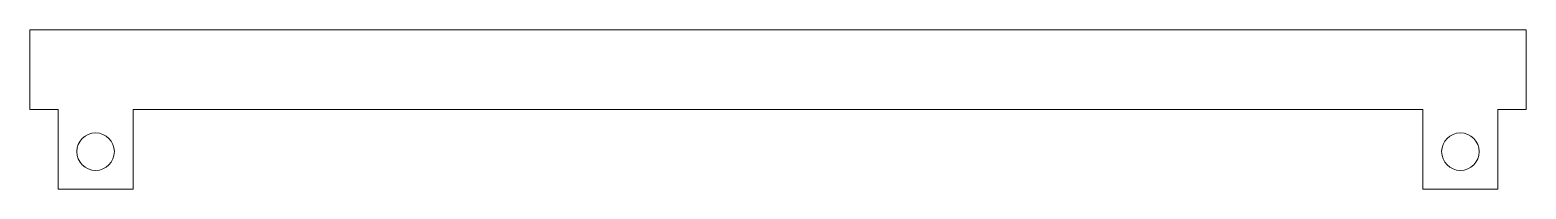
# Model space of a CAD drawing. Header units: millimetres. Extents: x -7 to 152, y -4 to 13.
import ezdxf

# ---------------------------------------------------------------- set-up
doc = ezdxf.new("R2010")
doc.units = ezdxf.units.MM
doc.layers.get('0').update_dxf_attribs({"linetype": 'CONTINUOUS', "lineweight": 0})

msp = doc.modelspace()

# ---------------------------------------------------------------- linework, layer by layer
for p, q in [((-7, 13), (152.5, 13)), ((-7, 13), (-7, 4.5)), ((152.5, 13), (152.5, 4.5)), ((-7, 4.5), (-4, 4.5)), ((-4, -4), (-4, 4.5)), ((4, -4), (4, 4.5)), ((4, 4.5), (141.5, 4.5)), ((141.5, -4), (141.5, 4.5)), ((149.5, -4), (149.5, 4.5)), ((149.5, 4.5), (152.5, 4.5)), ((-4, -4), (4, -4)), ((141.5, -4), (149.5, -4))]:
    msp.add_line(p, q)
for centre in [(0, 0), (145.5, 0)]:
    msp.add_circle(centre, 2)

doc.saveas('drawing.dxf')
